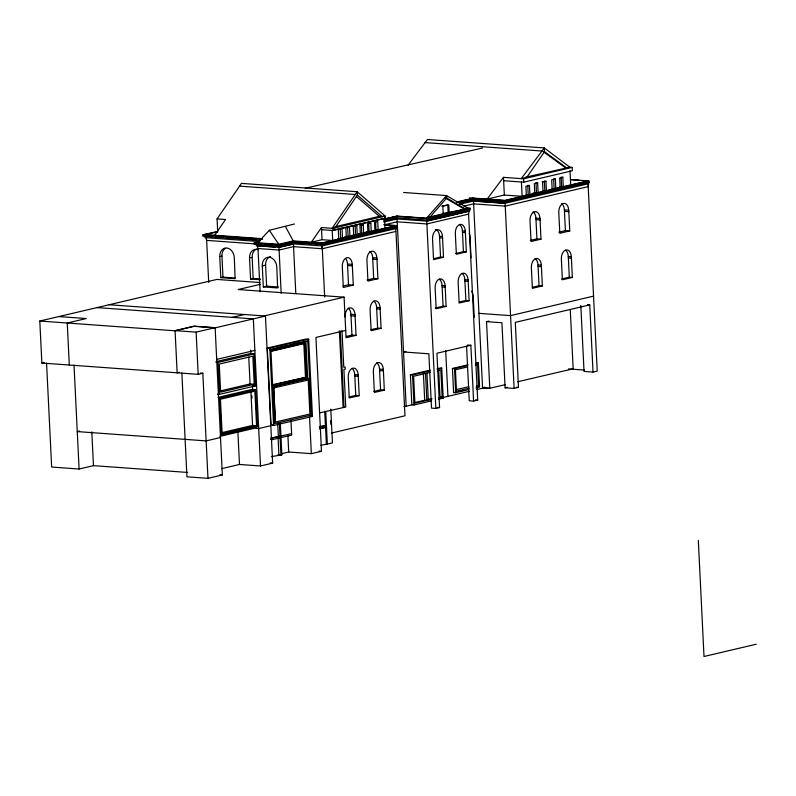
<?xml version="1.0" encoding="UTF-8"?>
<svg xmlns="http://www.w3.org/2000/svg" width="796" height="796" viewBox="0 0 796 796"><rect width="100%" height="100%" fill="white"/><g stroke="black" fill="none" stroke-linecap="round" stroke-linejoin="round"><path stroke-width="1.19" d="M322.509 245.805L322.659 244.591L396.478 227.238L396.537 228.462L322.509 245.805L322.31 248.73L293.495 246.651L279.048 250.053L257.984 248.531L257.227 245.695L275.346 247.009M395.682 231.487L396.159 228.492M466.575 346.2L469.252 400.766L473.59 401.075L477.69 400.109L468.595 214.134L469.073 211.139L426.755 221.089L435.86 408.438L431.522 408.129L428.865 353.802L403.522 351.981L405.91 351.414M321.554 229.686L332.967 230.492L385.324 218.184L385.214 216.044L357.185 191.736L332.101 228.293L335.235 227.556L357.344 195.07L357.185 191.736L241.457 183.388L217.079 218.91L217.716 231.934L202.881 234.85L202.95 236.163L260.202 240.292M214.741 235.228L225.517 219.517L217.079 218.91M385.214 216.044L332.857 228.352L321.445 227.527L311.375 242.203L322.042 239.696L332.688 240.462L332.201 230.432M503.639 180.722L523.768 182.175L572.344 170.762L572.185 167.379L569.827 167.21L544.315 147.937L521.251 178.622L526.793 177.319L544.504 151.708L544.315 147.937L427.422 139.499L408.119 165.17M572.185 167.379L523.599 178.792L503.47 177.339L487.122 199.09L504.336 195.04L522.116 196.323L521.42 182.005M426.556 218.194L446.566 195.577L468.307 208.383L426.556 218.194L396.876 216.044L383.901 219.099M331.325 433.084L404.975 415.781L395.96 231.417L322.31 248.73L321.425 244.442L293.664 242.71L279.217 246.103L254.282 244.312L254.213 242.989L257.705 242.77L269.317 230.293L294.45 223.994M217.218 231.477L202.881 234.85L262.58 239.158M526.763 176.941L569.827 167.21M259.038 241.865L254.213 242.989L279.147 244.79L293.605 241.397L320.47 243.337L395.403 225.726L384.677 224.95M334.877 226.79L379.344 216.343L382.876 216.602M384.458 215.995L382.11 216.542L357.344 195.07M219.786 256.62A9.313 7.144 76.8 0 1 226.601 247.954A9.313 7.144 76.8 0 1 234.313 257.675L235.128 278.69L220.81 277.655L219.786 256.62L221.945 256.113A9.313 7.144 76.8 0 1 225.188 248.412M333.395 230.153L385.324 218.184M337.822 238.691L342.509 238.153L342.041 228.512L338.27 229.397L338.748 239.039M542.096 181.647L545.947 181.229L546.404 190.622L542.554 191.03M456.556 202.025L473.282 198.095M537.658 182.811L534.315 183.597L534.793 193.348L533.131 193.229L538.136 192.562L537.658 182.811L535.997 182.692L536.474 192.443M383.801 219.437L397.075 216.323L426.765 218.462L470.177 208.254L470.257 209.836L426.835 220.034L397.055 217.766L383.961 220.85M456.994 202.234L473.491 198.363L505.102 200.642L588.95 180.941L589.03 182.513L505.181 202.224L473.56 199.935L459.421 203.259M545.947 181.229L542.554 182.025L543.011 191.418M552.255 188.712L555.817 188.403L555.359 179.02L551.688 179.876L552.155 189.269M559.518 187.03L563.26 186.662L562.802 177.269L559.688 178.006L560.145 187.388M322.659 244.591L397.343 227.178L397.274 225.606L323.067 243.049L293.217 240.889L278.759 244.292L257.705 242.77M525.857 194.94L529.867 194.503L529.43 185.478L525.897 186.304L526.345 195.338M363.255 224.701L359.941 225.487L360.349 233.964L358.419 233.825L363.663 233.188L363.255 224.701L361.314 224.562L361.732 233.049M366.886 231.765L371.235 231.407L370.827 222.93L367.513 223.706L367.921 232.183L365.782 232.024M443.422 213.437L448.158 212.323L447.8 204.88L441.87 206.273L448.765 204.95L449.133 212.393L465.531 209.03L446.675 197.945L445.083 197.836L463.939 208.92M460.197 202.93L473.471 199.816L505.082 202.094L589.03 182.513M383.881 221.019L397.154 217.895L397.075 216.323M275.406 245.556L278.998 245.815L293.445 242.422L300.749 242.949M383.841 222.054L397.124 218.999L397.055 217.766M459.372 204.303L473.53 201.04L505.102 203.269L588.602 183.707L588.543 182.483M280.182 246.989L293.425 243.874L321.892 245.924M261.058 244.521L256.272 244.183L256.352 245.755L279.068 247.397L293.525 244.004L293.445 242.422M384.289 224.83L397.154 221.805L426.835 223.955L468.595 214.134M463.998 206.094L473.56 203.856L505.181 206.134L588.194 186.622L588.602 183.707M260.113 279.734L250.561 279.048L249.536 258.023L252.143 257.406A9.313 7.144 76.8 0 1 257.088 248.909M348.101 236.273L344.449 237.128L346.32 237.258L345.862 227.905L349.514 227.049L349.971 236.402L348.101 236.273L347.643 226.91M355.583 234.571L352.041 235.407L353.703 235.526L353.265 226.462L356.797 225.626L357.245 234.691L355.583 234.571L355.145 225.507M587.916 180.861L504.903 200.373L469.56 197.826M426.805 221.139L469.441 211.119L469.381 209.895L426.746 219.915L426.805 221.139L397.075 218.94L406.169 406.169M262.282 265.884A9.313 7.144 76.8 0 1 269.088 257.217A9.313 7.144 76.8 0 1 276.799 266.939L277.625 287.953L263.307 286.918L262.282 265.884L265.595 265.108A9.313 7.144 76.8 0 1 270.55 256.611M220.81 277.655L222.98 277.147L234.91 278.003M181.856 372.946L186.941 476.804L207.975 478.326L202.831 373.234L198.184 374.329L41.86 363.046L39.8 321.037L216.85 279.426L259.874 282.53M250.561 279.048L253.168 278.441L260.332 278.958M260.222 284.341L238.173 289.525L344.081 297.167L346.061 337.723L356.031 335.385L355.016 314.619A7.98 4.975 -85.9 0 0 349.643 307.903A7.98 4.975 -85.9 0 0 345.046 316.957M263.307 286.918L266.63 286.132L278.56 286.998M433.89 258.61L440.536 257.048L443.511 257.267L442.486 236.502A7.98 4.975 -85.9 0 0 437.123 229.785A7.98 4.975 -85.9 0 0 432.526 238.85L433.541 259.605L443.511 257.267M455.66 253.516L463.421 251.695L466.327 251.904L465.312 231.139A7.98 4.975 -85.9 0 0 459.939 224.432A7.98 4.975 -85.9 0 0 455.342 233.487L456.357 254.252L466.327 251.904M558.762 232.173L565.409 230.611L569.767 230.93L568.742 210.164A7.98 4.975 -85.9 0 0 563.379 203.448A7.98 4.975 -85.9 0 0 558.782 212.502L559.797 233.268L569.767 230.93M530.275 240.442L536.922 238.88L541.001 239.168L539.987 218.403A7.98 4.975 -85.9 0 0 534.623 211.696A7.98 4.975 -85.9 0 0 530.027 220.751L531.041 241.516L541.001 239.168M367.046 279.983L373.692 278.421L377.911 278.729L376.896 257.964A7.98 4.975 -85.9 0 0 371.523 251.247A7.98 4.975 -85.9 0 0 366.926 260.302L367.941 281.068L377.911 278.729M342.967 286.092L348.509 284.789L353.285 285.137L352.27 264.371A7.98 4.975 -85.9 0 0 346.897 257.665A7.98 4.975 -85.9 0 0 342.3 266.72L343.315 287.485L353.285 285.137M179.468 372.269L177.14 372.817L175.08 330.629L194.095 326.161L215.139 327.673L222.343 474.953L207.975 478.326M221.587 468.665L239.477 464.456L260.521 465.978L272.65 463.123L265.456 316.032L215.149 327.853L194.105 326.33L175.09 330.798L39.8 321.037M232.283 317.355L244.422 314.51M41.86 363.046L44.178 362.498M264.212 315.942L344.081 297.167M175.08 330.629L196.124 332.141L215.139 327.673M459.222 302.022L465.869 300.46L469.113 300.689L468.098 279.933A7.98 4.975 -85.9 0 0 462.735 273.217A7.98 4.975 -85.9 0 0 458.138 282.272L459.153 303.037L469.113 300.689M216.691 359.394L254.869 350.419M435.322 308.032L443.074 306.211L446.118 306.43L445.103 285.665A7.98 4.975 -85.9 0 0 439.73 278.948A7.98 4.975 -85.9 0 0 435.133 288.013L436.148 308.768L446.118 306.43M561.558 279.038L569.309 277.217L572.354 277.436L571.339 256.67A7.98 4.975 -85.9 0 0 565.966 249.964A7.98 4.975 -85.9 0 0 561.369 259.018L562.384 279.784L572.354 277.436M345.703 330.44L315.922 337.444L321.485 451.262L311.335 453.65L288.709 452.019L281.595 453.69M216.214 361.583L249.805 353.683L253.954 353.981L255.516 385.871L219.517 394.328L217.447 394.179M532.395 287.296L539.031 285.734L542.355 285.973L541.34 265.207A7.98 4.975 -85.9 0 0 535.967 258.501A7.98 4.975 -85.9 0 0 531.37 267.555L532.385 288.321L542.355 285.973M276.023 348.23L280.809 347.106M283.207 346.539L287.983 345.414M290.381 344.857L297.555 343.166M270.023 350.001L305.913 341.564L307.714 378.448L273.028 386.597M215.885 362.289L217.955 362.439L253.954 353.981M271.128 350.966L302.609 343.574M271.098 351.335L304.997 343.375L306.649 377.115L272.749 385.075M370.976 329.663L377.622 328.111L381.085 328.36L380.07 307.594A7.98 4.975 -85.9 0 0 374.697 300.878A7.98 4.975 -85.9 0 0 370.1 309.933L371.115 330.698L381.085 328.36M346.409 336.39L351.951 335.086L356.031 335.385M593.547 296.122L510.535 315.634L478.913 313.345M220.074 391.005L250.073 383.951L254.222 384.249L252.849 356.17L219.258 364.061L220.631 392.149L254.222 384.249M580.811 305.455L584.035 371.424L593.03 372.08L589.746 304.878L515.291 322.38L518.475 387.403L514.097 388.428L505.102 387.781L501.928 322.758L486.535 321.644L489.789 388.259L482.575 388.209L476.605 389.612M218.044 397.403L251.536 389.523L255.546 389.811L257.357 426.696L221.467 435.133L219.666 398.249L255.546 389.811M272.779 384.707L306.649 377.115M79.66 431.034L77.262 431.591L206.144 440.894L220.512 437.521M287.396 382.866L294.58 381.175M296.968 380.617L301.754 379.493M473.59 401.075L470.854 345.265L436.914 353.245L439.571 407.562L435.86 408.438M403.831 406.716L411.86 404.826L410.398 374.787L430.238 370.12M437.243 368.478L441.72 368.08L443.193 398.119L438.526 399.224M410.398 374.787L412.537 374.946L430.049 370.827M437.054 369.185L441.72 368.08M430.437 372.299L413.592 376.259L414.905 403.204L431.75 399.254M437.362 370.667L440.825 369.861L442.138 396.806L438.676 397.622M468.824 389.642L455.69 392.736L453.611 392.587L452.426 368.468L467.958 364.817M452.426 368.468L454.506 368.618L467.64 365.523M475.998 363.563L478.386 363.006L479.57 387.115L475.988 387.96M467.103 367.046L455.441 369.782L456.486 391.154L469.312 388.14M475.262 365.125L477.59 364.578L478.635 385.951L476.306 386.498M349.116 396.955L355.762 395.393L359.215 395.642L358.2 374.886A7.98 4.975 -85.9 0 0 352.837 368.17A7.98 4.975 -85.9 0 0 348.24 377.224L349.255 397.99L359.215 395.642M373.891 391.403L380.538 389.841L384.339 390.12L383.324 369.354A7.98 4.975 -85.9 0 0 377.961 362.638A7.98 4.975 -85.9 0 0 373.354 371.702L374.369 392.458L384.339 390.12M221.696 432.676L252.551 425.422L256.561 425.711L254.869 391.144L220.452 399.234L222.144 433.8L256.561 425.711M46.566 363.195L51.65 467.043L79.093 469.023L93.46 465.65L187.667 472.446M320.171 412.766L345.733 407.025L343.892 369.463L345.225 369.145L345.116 366.956L343.782 367.264L341.991 330.629M219.935 436.377L254.541 428.248L258.69 428.546L270.819 425.701M271.058 425.263L273.605 425.452L312.46 416.437L308.689 339.195L306.142 339.006L267.277 348.011L271.058 425.263L273.466 424.696M456.028 389.692L468.854 386.677M453.611 392.587L455.999 392.02M458.387 391.463L463.163 390.339M413.96 402.776L424.706 400.249L426.855 400.398L425.532 373.453L423.392 373.294L424.706 400.249M427.303 399.642L431.92 398.557M484.963 387.174L482.555 387.732L489.789 388.259L505.5 384.587M270.769 437.959L280.013 436.298M469.431 391.294L441.044 397.97L443.193 398.119M319.485 426.706L326.43 425.392L319.345 427.054M271.356 438.337L291.595 433.581M411.86 404.826L414.01 404.985L431.522 400.866M270.501 439.452L272.67 438.944M271.426 439.85L291.674 435.094L290.968 420.716M319.644 428.497L326.519 427.173L319.435 428.845M505.102 387.781L507.291 387.264M593.03 372.08L597.219 371.095L587.965 182.015M271.346 456.655L281.844 454.795L280.301 423.223M320.47 445.422L332.449 442.904L330.788 409.104M756.2 644.233L704.002 656.501L698.321 540.414M486.535 321.644L488.943 321.077M517.579 381.772L573.17 368.787L570.274 309.574M267.277 348.011L269.824 348.2L308.689 339.195M272.789 386.776L309.057 378.369L310.868 415.253M273.695 387.97L308.221 379.99L309.893 414.049L275.356 422.029L273.695 387.97L275.426 422.039M305.236 188.214L482.535 148.016M383.911 219.248L396.886 216.313M425.094 142.593L541.996 151.031M562.802 177.269L561.14 177.15L561.598 186.543M588.95 180.941L570.812 179.627L578.921 180.214M555.359 179.02L553.628 178.891L554.086 188.284M525.549 177.229L526.793 177.319M529.43 185.478L527.768 185.359L528.206 194.383M403.602 192.483L446.566 195.577L446.675 197.945L429.641 217.467L428.049 217.348L443.203 213.786L442.845 206.343M473.491 198.363L473.53 201.04L505.142 203.318L505.102 200.642M239.576 186.125L355.305 194.483M561.558 203.607A7.98 4.975 -85.9 0 1 564.384 209.846L568.742 210.164M564.463 211.338L568.822 211.646M466.466 207.985L470.177 208.254M465.839 208.204L468.307 208.383M533.081 211.865A7.98 4.975 -85.9 0 1 535.907 218.114L539.987 218.403M448.158 212.323L450.725 212.512M535.987 219.596L540.066 219.895M442.238 213.716L444.795 213.905M370.827 222.93L368.677 222.771L369.095 231.248M383.911 224.641L397.274 225.606M459.581 224.691A7.98 4.975 -85.9 0 1 462.406 230.93L465.312 231.139M462.476 232.422L465.381 232.631M335.235 227.556L336.002 227.616M342.041 228.512L340.171 228.372L340.648 238.024M435.452 229.537A7.98 4.975 -85.9 0 1 439.521 236.293L442.486 236.502M439.591 237.775L442.566 237.994M565.468 250.213A7.98 4.975 -85.9 0 1 568.294 256.451L571.339 256.67M568.364 257.944L571.409 258.163M206.373 234.621L262.381 238.671M212.253 236.561L204.94 236.034L205.02 237.606L259.844 241.566M215.905 236.82L223.218 237.347M226.87 237.616L234.183 238.143M237.835 238.412L245.148 238.939M248.8 239.198L256.113 239.725M304.39 243.208L311.694 243.735M315.345 244.004L321.425 244.442M205.885 237.556L206.652 240.382L254.163 243.815M264.64 244.78L271.824 245.297M535.191 258.73A7.98 4.975 -85.9 0 1 538.016 264.969L541.34 265.207M538.096 266.461L541.409 266.7M369.851 251.417A7.98 4.975 -85.9 0 1 372.677 257.655L376.896 257.964M372.747 259.148L376.966 259.456M345.762 258.8A7.98 4.975 -85.9 0 1 347.494 264.033L352.27 264.371M347.563 265.516L352.339 265.864M462.028 273.456A7.98 4.975 -85.9 0 1 464.854 279.695L468.098 279.933M464.924 281.187L468.177 281.416M439.233 279.207A7.98 4.975 -85.9 0 1 442.059 285.446L445.103 285.665M442.138 286.938L445.173 287.157M587.498 304.719L589.746 304.878M373.782 301.097A7.98 4.975 -85.9 0 1 376.608 307.346L380.07 307.594M376.677 308.828L380.14 309.077M348.111 308.082A7.98 4.975 -85.9 0 1 350.936 314.32L355.016 314.619M351.006 315.813L355.086 316.102M109.132 304.739L265.456 316.032M96.993 307.594L253.327 318.878L260.521 465.978M467.6 345.036L470.854 345.265M58.814 316.569L86.267 318.549L67.252 323.017L69.302 365.026M304.739 341.484L305.913 341.564M568.533 368.926L584.523 370.07M476.316 362.857L478.386 363.006M475.54 364.429L477.59 364.578M376.697 362.837A7.98 4.975 -85.9 0 1 379.523 369.085L383.324 369.354M379.592 370.568L383.403 370.846M351.922 368.389A7.98 4.975 -85.9 0 1 354.747 374.627L358.2 374.886M516.226 387.234L518.475 387.403M354.817 376.12L358.28 376.369M476.585 385.801L478.635 385.951M306.54 378.369L307.714 378.448M200.363 373.055L202.831 373.234M442.138 396.806L439.999 396.657L438.676 369.702M475.52 399.96L477.69 400.109M252.402 385.652L255.516 385.871M437.402 407.413L439.571 407.562M255.347 426.556L257.357 426.696M280.083 437.81L278.083 437.671L278.918 454.874M319.126 451.093L321.485 451.262M278.043 454.526L281.844 454.795M270.182 462.944L272.65 463.123M219.865 474.774L222.343 474.953M310.768 416.318L312.46 416.437M544.504 151.708L566.742 167.926M543.26 151.618L565.498 167.837M356.419 196.463L379.344 216.343M269.317 230.293L279.147 244.79L279.217 246.103M285.416 226.502L293.217 240.889M569.996 170.593L570.692 184.911M568.294 256.451L569.309 277.217M564.384 209.846L565.409 230.611M544.355 181.12L544.812 190.503M535.907 218.114L536.922 238.88M538.016 264.969L539.031 285.734M523.599 178.792L523.768 182.175M514.097 388.428L505.102 203.269M503.47 177.339L504.336 195.04M482.575 388.209L473.491 200.98M474.227 317.216L473.212 296.46A7.98 4.975 -85.9 0 0 471.481 291.227M471.033 257.864L470.018 237.109A7.98 4.975 -85.9 0 0 469.152 233.318M462.406 230.93L463.421 251.695M464.854 279.695L465.869 300.46M454.506 368.618L455.69 392.736M445.7 350.787L447.929 396.348M439.521 236.293L440.536 257.048M442.059 285.446L443.074 306.211M426.765 218.462L426.835 220.034M426.974 373.115L428.288 400.06M412.537 374.946L414.01 404.985M384.558 218.124L385.055 228.163M375.603 221.437L376.001 229.626L378.14 229.785L377.742 221.596L374.548 222.343L374.946 230.532M376.608 307.346L377.622 328.111M379.523 369.085L380.538 389.841M372.677 257.655L373.692 278.421M354.747 374.627L355.762 395.393M350.936 314.32L351.951 335.086M347.494 264.033L348.509 284.789M340.28 331.036L344.011 407.433M339.385 330.967L343.116 407.363M332.857 228.352L332.967 230.492M323.067 243.049L323.136 244.621M321.445 227.527L322.042 239.696M322.022 242.969L324.668 296.988M330.718 420.716L330.897 424.427M320.47 243.337L320.539 244.651M325.743 411.353L327.345 444.108M325.544 427.104L326.38 444.039M324.708 411.283L325.395 425.313M309.505 416.218L311.335 453.65M303.813 343.285L305.465 377.025M293.605 241.397L293.664 242.71M295.804 293.664L293.425 243.874M278.998 245.815L279.068 247.397M281.167 293.356L278.978 247.267M287.923 436.049L288.709 452.019M279.386 423.432L280.928 455.014M277.724 423.313L278.351 436.178M269.824 348.2L273.605 425.452M265.595 265.108L266.63 286.132M257.984 248.531L260.103 291.834M252.143 257.406L253.168 278.441M250.72 350.121L250.899 353.842M252.481 386.08L252.66 389.801M251.834 395.672L251.964 398.129M250.859 390.856L252.551 425.422M248.76 357.086L250.073 383.951M237.885 431.86L239.477 464.456M221.945 256.113L222.98 277.147M217.955 362.439L219.517 394.328M206.652 240.382L208.711 282.451M196.124 332.141L198.184 374.329M91.809 431.84L93.46 465.65M74.018 365.165L79.093 469.023M249.536 258.023A9.313 7.144 76.8 0 1 258.242 249.795M307.763 340.986L270.899 349.534L274.52 423.651L311.385 415.114L307.763 340.986"/></g></svg>
